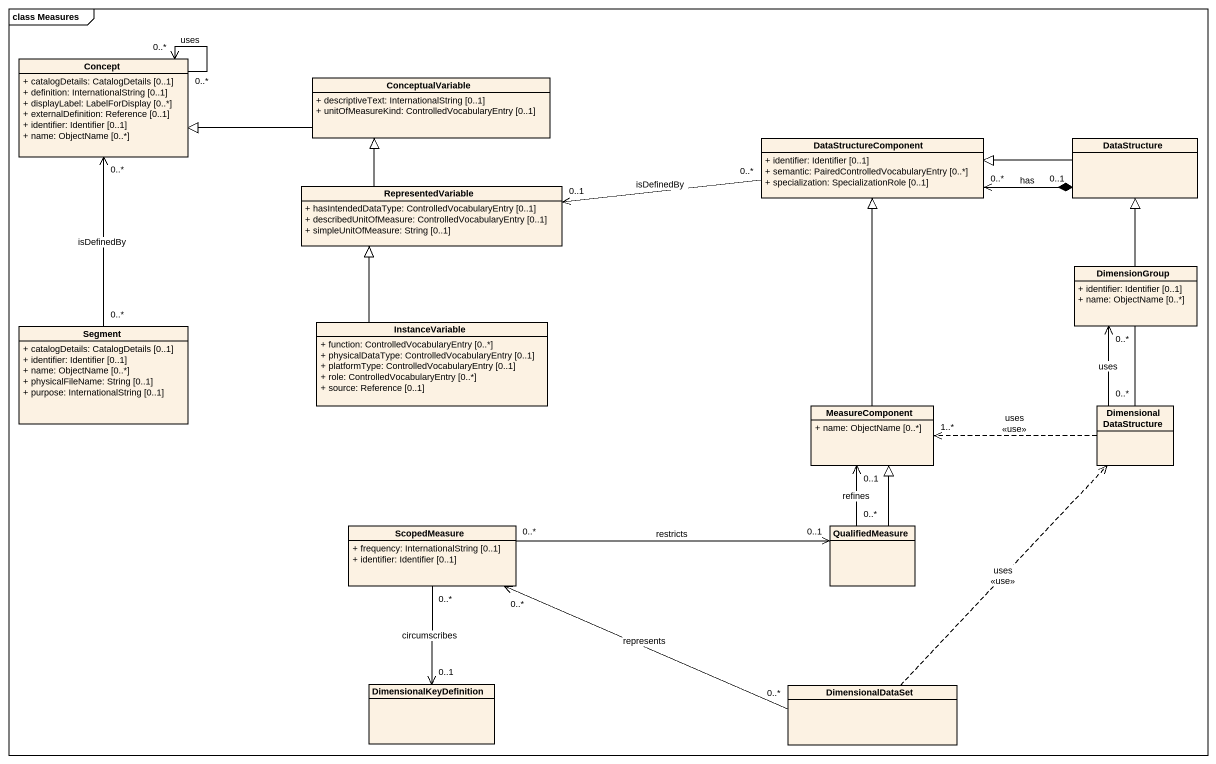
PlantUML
@startuml
mainframe class Measures
hide circle
hide empty members
skinparam classAttributeIconSize 0
class Concept {
  + catalogDetails: CatalogDetails [0..1]
  + definition: InternationalString [0..1]
  + displayLabel: LabelForDisplay [0..*]
  + externalDefinition: Reference [0..1]
  + identifier: Identifier [0..1]
  + name: ObjectName [0..*]
}
class ConceptualVariable {
  + descriptiveText: InternationalString [0..1]
  + unitOfMeasureKind: ControlledVocabularyEntry [0..1]
}
class DataStructureComponent {
  + identifier: Identifier [0..1]
  + semantic: PairedControlledVocabularyEntry [0..*]
  + specialization: SpecializationRole [0..1]
}
class DataStructure
class RepresentedVariable {
  + hasIntendedDataType: ControlledVocabularyEntry [0..1]
  + describedUnitOfMeasure: ControlledVocabularyEntry [0..1]
  + simpleUnitOfMeasure: String [0..1]
}
class DimensionGroup {
  + identifier: Identifier [0..1]
  + name: ObjectName [0..*]
}
class Segment {
  + catalogDetails: CatalogDetails [0..1]
  + identifier: Identifier [0..1]
  + name: ObjectName [0..*]
  + physicalFileName: String [0..1]
  + purpose: InternationalString [0..1]
}
class InstanceVariable {
  + function: ControlledVocabularyEntry [0..*]
  + physicalDataType: ControlledVocabularyEntry [0..1]
  + platformType: ControlledVocabularyEntry [0..1]
  + role: ControlledVocabularyEntry [0..*]
  + source: Reference [0..1]
}
class MeasureComponent {
  + name: ObjectName [0..*]
}
class DimensionalDataStructure
class ScopedMeasure {
  + frequency: InternationalString [0..1]
  + identifier: Identifier [0..1]
}
class QualifiedMeasure
class DimensionalKeyDefinition
class DimensionalDataSet
Concept "0..*" --> "0..*" Concept : uses
ConceptualVariable -left-|> Concept
DataStructureComponent "0..*" <-right-* "0..1" DataStructure : has
DataStructureComponent "0..*" -left-> "0..1" RepresentedVariable : isDefinedBy
DataStructure -left-|> DataStructureComponent
RepresentedVariable -up-|> ConceptualVariable
Segment "0..*" -up-> "0..*" Concept : isDefinedBy
InstanceVariable -up-|> RepresentedVariable
MeasureComponent -up-|> DataStructureComponent
DimensionalDataStructure -up-|> DataStructure
DimensionalDataStructure "0..*" -up-> "0..*" DimensionGroup : uses
DimensionalDataStructure .left.> "1..*" MeasureComponent : uses\n<<use>>
ScopedMeasure "0..*" -right-> "0..1" QualifiedMeasure : restricts
ScopedMeasure "0..*" --> "0..1" DimensionalKeyDefinition : circumscribes
QualifiedMeasure -up-|> MeasureComponent
QualifiedMeasure "0..*" -up-> "0..1" MeasureComponent : refines
DimensionalDataSet .up.> DimensionalDataStructure : uses\n<<use>>
DimensionalDataSet "0..*" -left-> "0..*" ScopedMeasure : represents
@enduml
